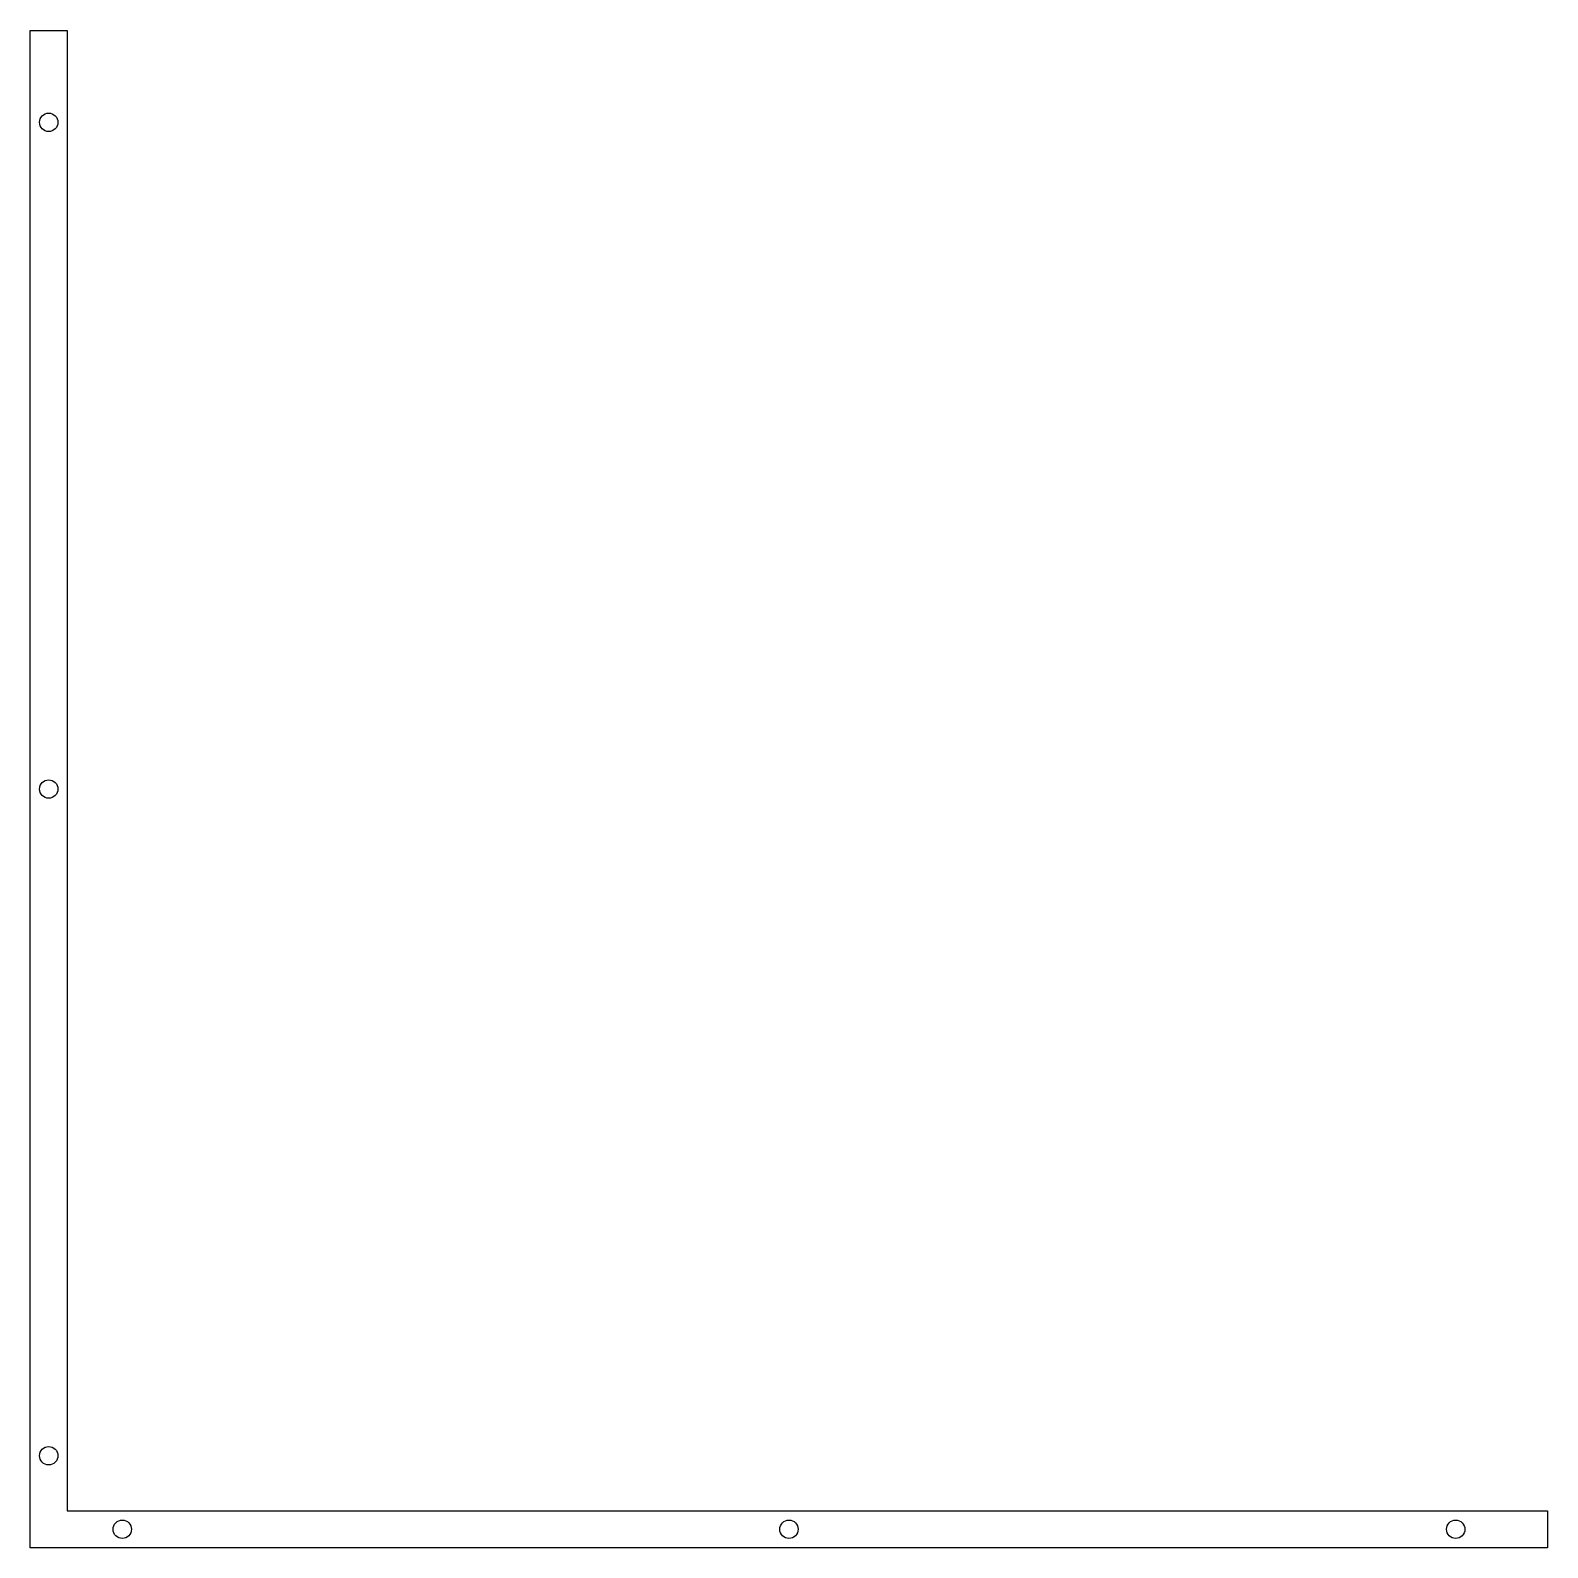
# Model space of a CAD drawing. Header units: millimetres. Extents: x -72 to 93, y -357 to -192.
import ezdxf

# ---------------------------------------------------------------- set-up
doc = ezdxf.new("R2010")
doc.units = ezdxf.units.MM
doc.layers.get('0').update_dxf_attribs({"linetype": 'CONTINUOUS'})

msp = doc.modelspace()

# ---------------------------------------------------------------- linework, layer by layer
msp.add_lwpolyline([(-71.96, -356.74), (-71.96, -191.74), (-67.96, -191.74), (-67.96, -352.74), (93.04, -352.74), (93.04, -356.74)], close=True)
for centre in [(-69.96, -201.74), (-69.96, -274.24), (-69.96, -346.74), (-61.96, -354.74), (10.54, -354.74), (83.04, -354.74)]:
    msp.add_circle(centre, 1)

doc.saveas('drawing.dxf')
